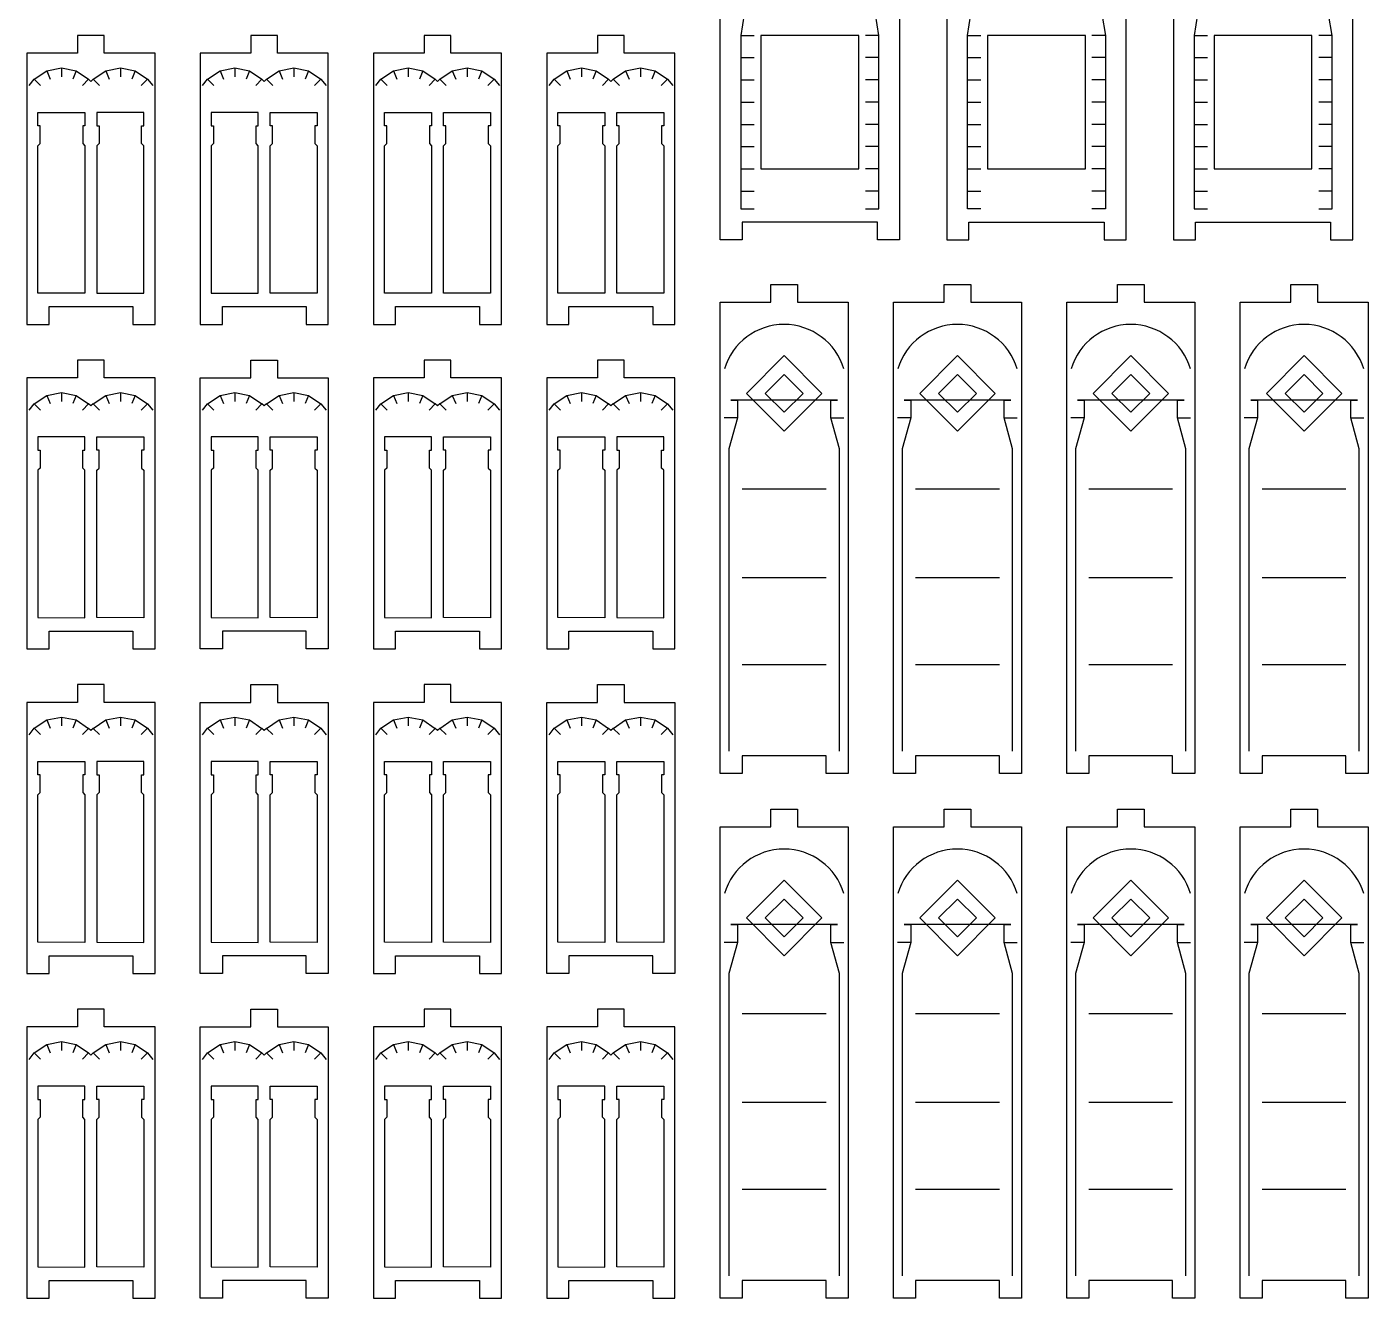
# Model space of a CAD drawing. Header units: millimetres. Extents: x 0 to 786, y -59 to 1053.
# Drawn here: x 402.9 to 642.5, y 0 to 227 of the extents above; entities that cross this region are included whole.
import ezdxf

# ---------------------------------------------------------------- set-up
doc = ezdxf.new("R2010")
doc.units = ezdxf.units.MM
for name, color, linetype in [('Part1 engrave', 173, 'Continuous'), ('Part1 Inside Cut', 92, 'Continuous'), ('Part1 Outside cut', 1, 'Continuous')]:
    doc.layers.add(name, color=color, linetype=linetype)

msp = doc.modelspace()

# ---------------------------------------------------------------- linework, layer by layer
at = {"layer": 'Part1 engrave'}
for p, q in [((530.46, 225.42), (532.84, 225.42)), ((555.06, 225.42), (552.68, 225.42)), ((570.94, 225.42), (573.32, 225.42)), ((595.55, 225.42), (593.16, 225.42)), ((611.42, 225.42), (613.8, 225.42)), ((636.03, 225.42), (633.65, 225.42)), ((530.46, 221.46), (532.84, 221.46)), ((555.06, 221.46), (552.68, 221.46)), ((570.94, 221.46), (573.32, 221.46)), ((595.55, 221.46), (593.16, 221.46)), ((611.42, 221.46), (613.8, 221.46)), ((636.03, 221.46), (633.65, 221.46)), ((409.1, 219.63), (409.1, 218.04)), ((411.73, 219.11), (411.12, 217.64)), ((419.62, 219.63), (419.62, 218.04)), ((422.25, 219.11), (421.64, 217.64)), ((440.05, 219.63), (440.05, 218.04)), ((442.68, 219.11), (442.07, 217.64)), ((450.57, 219.63), (450.57, 218.04)), ((453.2, 219.11), (452.59, 217.64)), ((471.01, 219.63), (471.01, 218.04)), ((473.64, 219.11), (473.03, 217.64)), ((481.53, 219.63), (481.53, 218.04)), ((484.16, 219.11), (483.55, 217.64)), ((501.97, 219.63), (501.97, 218.04)), ((504.59, 219.11), (503.99, 217.64)), ((512.49, 219.63), (512.49, 218.04)), ((515.11, 219.11), (514.51, 217.64)), ((404.24, 217.62), (405.36, 216.5)), ((424.47, 217.62), (423.35, 216.5)), ((435.2, 217.62), (436.32, 216.5)), ((455.43, 217.62), (454.31, 216.5)), ((466.15, 217.62), (467.28, 216.5)), ((486.39, 217.62), (485.26, 216.5)), ((497.11, 217.62), (498.23, 216.5)), ((517.34, 217.62), (516.22, 216.5)), ((530.46, 217.49), (532.84, 217.49)), ((555.06, 217.49), (552.68, 217.49)), ((570.94, 217.49), (573.32, 217.49)), ((595.55, 217.49), (593.16, 217.49)), ((611.42, 217.49), (613.8, 217.49)), ((636.03, 217.49), (633.65, 217.49)), ((530.46, 213.52), (532.84, 213.52)), ((555.06, 213.52), (552.68, 213.52)), ((570.94, 213.52), (573.32, 213.52)), ((595.55, 213.52), (593.16, 213.52)), ((611.42, 213.52), (613.8, 213.52)), ((636.03, 213.52), (633.65, 213.52)), ((530.46, 209.55), (532.84, 209.55)), ((555.06, 209.55), (552.68, 209.55)), ((570.94, 209.55), (573.32, 209.55)), ((595.55, 209.55), (593.16, 209.55)), ((611.42, 209.55), (613.8, 209.55)), ((636.03, 209.55), (633.65, 209.55)), ((530.46, 205.58), (532.84, 205.58)), ((555.06, 205.58), (552.68, 205.58)), ((570.94, 205.58), (573.32, 205.58)), ((595.55, 205.58), (593.16, 205.58)), ((611.42, 205.58), (613.8, 205.58)), ((636.03, 205.58), (633.65, 205.58)), ((530.46, 201.61), (532.84, 201.61)), ((555.06, 201.61), (552.68, 201.61)), ((570.94, 201.61), (573.32, 201.61)), ((595.55, 201.61), (593.16, 201.61)), ((611.42, 201.61), (613.8, 201.61)), ((636.03, 201.61), (633.65, 201.61)), ((530.46, 197.64), (532.84, 197.64)), ((555.06, 197.64), (552.68, 197.64)), ((570.94, 197.64), (573.32, 197.64)), ((595.55, 197.64), (593.16, 197.64)), ((611.42, 197.64), (613.8, 197.64)), ((636.03, 197.64), (633.65, 197.64)), ((409.1, 161.69), (409.1, 160.1)), ((411.73, 161.16), (411.12, 159.7)), ((419.62, 161.69), (419.62, 160.1)), ((422.25, 161.16), (421.64, 159.7)), ((440.05, 161.69), (440.05, 160.1)), ((442.68, 161.16), (442.07, 159.7)), ((450.57, 161.69), (450.57, 160.1)), ((453.2, 161.16), (452.59, 159.7)), ((471.01, 161.69), (471.01, 160.1)), ((473.64, 161.16), (473.03, 159.7)), ((481.53, 161.69), (481.53, 160.1)), ((484.16, 161.16), (483.55, 159.7)), ((501.97, 161.69), (501.97, 160.1)), ((504.59, 161.16), (503.99, 159.7)), ((512.49, 161.69), (512.49, 160.1)), ((515.11, 161.16), (514.51, 159.7)), ((404.24, 159.68), (405.36, 158.55)), ((424.47, 159.68), (423.35, 158.55)), ((435.2, 159.68), (436.32, 158.55)), ((455.43, 159.68), (454.31, 158.55)), ((466.15, 159.68), (467.28, 158.55)), ((486.39, 159.68), (485.26, 158.55)), ((497.11, 159.68), (498.23, 158.55)), ((517.34, 159.68), (516.22, 158.55)), ((529.84, 157.16), (527.46, 157.16)), ((560.8, 157.16), (558.41, 157.16)), ((591.75, 157.16), (589.37, 157.16)), ((622.71, 157.16), (620.33, 157.16)), ((530.7, 144.46), (545.65, 144.46)), ((561.65, 144.46), (576.61, 144.46)), ((592.61, 144.46), (607.56, 144.46)), ((623.56, 144.46), (638.52, 144.46)), ((545.65, 128.59), (530.7, 128.59)), ((576.61, 128.59), (561.65, 128.59)), ((607.56, 128.59), (592.61, 128.59)), ((638.52, 128.59), (623.56, 128.59)), ((530.7, 113.1), (545.65, 113.1)), ((561.65, 113.1), (576.61, 113.1)), ((592.61, 113.1), (607.56, 113.1)), ((623.56, 113.1), (638.52, 113.1)), ((409.1, 103.74), (409.1, 102.16)), ((411.73, 103.22), (411.12, 101.75)), ((419.62, 103.74), (419.62, 102.16)), ((422.25, 103.22), (421.64, 101.75)), ((440.05, 103.74), (440.05, 102.16)), ((442.68, 103.22), (442.07, 101.75)), ((450.57, 103.74), (450.57, 102.16)), ((453.2, 103.22), (452.59, 101.75)), ((471.01, 103.74), (471.01, 102.16)), ((473.64, 103.22), (473.03, 101.75)), ((481.53, 103.74), (481.53, 102.16)), ((484.16, 103.22), (483.55, 101.75)), ((501.97, 103.74), (501.97, 102.16)), ((504.59, 103.22), (503.99, 101.75)), ((512.49, 103.74), (512.49, 102.16)), ((515.11, 103.22), (514.51, 101.75)), ((404.24, 101.73), (405.36, 100.61)), ((424.47, 101.73), (423.35, 100.61)), ((435.2, 101.73), (436.32, 100.61)), ((455.43, 101.73), (454.31, 100.61)), ((466.15, 101.73), (467.28, 100.61)), ((486.39, 101.73), (485.26, 100.61)), ((497.11, 101.73), (498.23, 100.61)), ((517.34, 101.73), (516.22, 100.61)), ((529.84, 63.5), (527.46, 63.5)), ((560.8, 63.5), (558.41, 63.5)), ((591.75, 63.5), (589.37, 63.5)), ((622.71, 63.5), (620.33, 63.5)), ((530.7, 50.8), (545.65, 50.8)), ((561.65, 50.8), (576.61, 50.8)), ((592.61, 50.8), (607.56, 50.8)), ((623.56, 50.8), (638.52, 50.8)), ((409.1, 45.8), (409.1, 44.21)), ((419.62, 45.8), (419.62, 44.21)), ((440.05, 45.8), (440.05, 44.21)), ((450.57, 45.8), (450.57, 44.21)), ((471.01, 45.8), (471.01, 44.21)), ((481.53, 45.8), (481.53, 44.21)), ((501.97, 45.8), (501.97, 44.21)), ((512.49, 45.8), (512.49, 44.21)), ((404.24, 43.79), (405.36, 42.67)), ((411.73, 45.28), (411.12, 43.81)), ((422.25, 45.28), (421.64, 43.81)), ((424.47, 43.79), (423.35, 42.67)), ((435.2, 43.79), (436.32, 42.67)), ((442.68, 45.28), (442.07, 43.81)), ((453.2, 45.28), (452.59, 43.81)), ((455.43, 43.79), (454.31, 42.67)), ((466.15, 43.79), (467.28, 42.67)), ((473.64, 45.28), (473.03, 43.81)), ((484.16, 45.28), (483.55, 43.81)), ((486.39, 43.79), (485.26, 42.67)), ((497.11, 43.79), (498.23, 42.67)), ((504.59, 45.28), (503.99, 43.81)), ((515.11, 45.28), (514.51, 43.81)), ((517.34, 43.79), (516.22, 42.67)), ((545.65, 34.93), (530.7, 34.93)), ((576.61, 34.93), (561.65, 34.93)), ((607.56, 34.93), (592.61, 34.93)), ((638.52, 34.93), (623.56, 34.93)), ((530.7, 19.44), (545.65, 19.44)), ((561.65, 19.44), (576.61, 19.44)), ((592.61, 19.44), (607.56, 19.44)), ((623.56, 19.44), (638.52, 19.44))]:
    msp.add_line(p, q, dxfattribs=at)
for points in [[(531.06, 229.23, 0), (530.46, 225.42, 0), (530.46, 221.46, 0), (530.46, 217.49, 0), (530.46, 213.52, 0), (530.46, 209.55, 0), (530.46, 205.58, 0), (530.46, 201.61, 0), (530.46, 197.64, 0), (530.46, 194.47, 0), (532.84, 194.47, 0)], [(552.68, 194.47, 0), (555.06, 194.47, 0), (555.06, 197.64, 0), (555.06, 201.61, 0), (555.06, 205.58, 0), (555.06, 209.55, 0), (555.06, 213.52, 0), (555.06, 217.49, 0), (555.06, 221.46, 0), (555.06, 225.42, 0), (554.46, 229.23, 0)], [(573.32, 194.47, 0), (570.94, 194.47, 0), (570.94, 197.64, 0), (570.94, 201.61, 0), (570.94, 205.58, 0), (570.94, 209.55, 0), (570.94, 213.52, 0), (570.94, 217.49, 0), (570.94, 221.46, 0), (570.94, 225.42, 0), (571.54, 229.23, 0)], [(594.94, 229.23, 0), (595.55, 225.42, 0), (595.55, 221.46, 0), (595.55, 217.49, 0), (595.55, 213.52, 0), (595.55, 209.55, 0), (595.55, 205.58, 0), (595.55, 201.61, 0), (595.55, 197.64, 0), (595.55, 194.47, 0), (593.16, 194.47, 0)], [(612.02, 229.23, 0), (611.42, 225.42, 0), (611.42, 221.46, 0), (611.42, 217.49, 0), (611.42, 213.52, 0), (611.42, 209.55, 0), (611.42, 205.58, 0), (611.42, 201.61, 0), (611.42, 197.64, 0), (611.42, 194.47, 0), (613.8, 194.47, 0)], [(633.65, 194.47, 0), (636.03, 194.47, 0), (636.03, 197.64, 0), (636.03, 201.61, 0), (636.03, 205.58, 0), (636.03, 209.55, 0), (636.03, 213.52, 0), (636.03, 217.49, 0), (636.03, 221.46, 0), (636.03, 225.42, 0), (635.42, 229.23, 0)], [(403.31, 216.46, 0), (404.24, 217.62, 0), (406.47, 219.11, 0), (409.1, 219.63, 0), (411.73, 219.11, 0), (413.94, 217.61, 0)], [(406.47, 219.11, 0), (407.08, 217.64, 0)], [(414.78, 217.61, 0), (416.99, 219.11, 0), (419.62, 219.63, 0), (422.25, 219.11, 0), (424.47, 217.62, 0), (425.41, 216.46, 0)], [(416.99, 219.11, 0), (417.6, 217.64, 0)], [(434.26, 216.46, 0), (435.2, 217.62, 0), (437.43, 219.11, 0), (440.05, 219.63, 0), (442.68, 219.11, 0), (444.89, 217.61, 0)], [(437.43, 219.11, 0), (438.03, 217.64, 0)], [(445.73, 217.61, 0), (447.95, 219.11, 0), (450.57, 219.63, 0), (453.2, 219.11, 0), (455.43, 217.62, 0), (456.36, 216.46, 0)], [(447.95, 219.11, 0), (448.55, 217.64, 0)], [(465.22, 216.46, 0), (466.15, 217.62, 0), (468.38, 219.11, 0), (471.01, 219.63, 0), (473.64, 219.11, 0), (475.85, 217.61, 0)], [(468.38, 219.11, 0), (468.99, 217.64, 0)], [(476.69, 217.61, 0), (478.9, 219.11, 0), (481.53, 219.63, 0), (484.16, 219.11, 0), (486.39, 217.62, 0), (487.32, 216.46, 0)], [(478.9, 219.11, 0), (479.51, 217.64, 0)], [(496.18, 216.46, 0), (497.11, 217.62, 0), (499.34, 219.11, 0), (501.97, 219.63, 0), (504.59, 219.11, 0), (506.81, 217.61, 0)], [(499.34, 219.11, 0), (499.95, 217.64, 0)], [(507.64, 217.61, 0), (509.86, 219.11, 0), (512.49, 219.63, 0), (515.11, 219.11, 0), (517.34, 217.62, 0), (518.28, 216.46, 0)], [(509.86, 219.11, 0), (510.47, 217.64, 0)], [(415.88, 216.5, 0), (414.78, 217.61, 0), (414.36, 217.21, 0), (413.94, 217.61, 0), (412.83, 216.5, 0)], [(446.84, 216.5, 0), (445.73, 217.61, 0), (445.31, 217.21, 0), (444.89, 217.61, 0), (443.79, 216.5, 0)], [(477.8, 216.5, 0), (476.69, 217.61, 0), (476.27, 217.21, 0), (475.85, 217.61, 0), (474.74, 216.5, 0)], [(508.75, 216.5, 0), (507.64, 217.61, 0), (507.23, 217.21, 0), (506.81, 217.61, 0), (505.7, 216.5, 0)], [(403.31, 158.51, 0), (404.24, 159.68, 0), (406.47, 161.16, 0), (409.1, 161.69, 0), (411.73, 161.16, 0), (413.94, 159.66, 0)], [(406.47, 161.16, 0), (407.08, 159.7, 0)], [(414.78, 159.66, 0), (416.99, 161.16, 0), (419.62, 161.69, 0), (422.25, 161.16, 0), (424.47, 159.68, 0), (425.41, 158.51, 0)], [(416.99, 161.16, 0), (417.6, 159.7, 0)], [(434.26, 158.51, 0), (435.2, 159.68, 0), (437.43, 161.16, 0), (440.05, 161.69, 0), (442.68, 161.16, 0), (444.89, 159.66, 0)], [(437.43, 161.16, 0), (438.03, 159.7, 0)], [(445.73, 159.66, 0), (447.95, 161.16, 0), (450.57, 161.69, 0), (453.2, 161.16, 0), (455.43, 159.68, 0), (456.36, 158.51, 0)], [(447.95, 161.16, 0), (448.55, 159.7, 0)], [(465.22, 158.51, 0), (466.15, 159.68, 0), (468.38, 161.16, 0), (471.01, 161.69, 0), (473.64, 161.16, 0), (475.85, 159.66, 0)], [(468.38, 161.16, 0), (468.99, 159.7, 0)], [(476.69, 159.66, 0), (478.9, 161.16, 0), (481.53, 161.69, 0), (484.16, 161.16, 0), (486.39, 159.68, 0), (487.32, 158.51, 0)], [(478.9, 161.16, 0), (479.51, 159.7, 0)], [(496.18, 158.51, 0), (497.11, 159.68, 0), (499.34, 161.16, 0), (501.97, 161.69, 0), (504.59, 161.16, 0), (506.81, 159.66, 0)], [(499.34, 161.16, 0), (499.95, 159.7, 0)], [(507.64, 159.66, 0), (509.86, 161.16, 0), (512.49, 161.69, 0), (515.11, 161.16, 0), (517.34, 159.68, 0), (518.28, 158.51, 0)], [(509.86, 161.16, 0), (510.47, 159.7, 0)], [(415.88, 158.55, 0), (414.78, 159.66, 0), (414.36, 159.27, 0), (413.94, 159.66, 0), (412.83, 158.55, 0)], [(446.84, 158.55, 0), (445.73, 159.66, 0), (445.31, 159.27, 0), (444.89, 159.66, 0), (443.79, 158.55, 0)], [(477.8, 158.55, 0), (476.69, 159.66, 0), (476.27, 159.27, 0), (475.85, 159.66, 0), (474.74, 158.55, 0)], [(508.75, 158.55, 0), (507.64, 159.66, 0), (507.23, 159.27, 0), (506.81, 159.66, 0), (505.7, 158.55, 0)], [(548.03, 97.63, 0), (548.03, 151.61, 0), (546.51, 157.16, 0), (546.51, 160.34, 0), (547.7, 160.34, 0), (528.65, 160.34, 0), (529.84, 160.34, 0), (529.84, 157.16, 0), (528.31, 151.61, 0), (528.31, 97.63, 0)], [(578.99, 97.63, 0), (578.99, 151.61, 0), (577.46, 157.16, 0), (577.46, 160.34, 0), (578.66, 160.34, 0), (559.61, 160.34, 0), (560.8, 160.34, 0), (560.8, 157.16, 0), (559.27, 151.61, 0), (559.27, 97.63, 0)], [(609.95, 97.63, 0), (609.95, 151.61, 0), (608.42, 157.16, 0), (608.42, 160.34, 0), (609.61, 160.34, 0), (590.56, 160.34, 0), (591.75, 160.34, 0), (591.75, 157.16, 0), (590.23, 151.61, 0), (590.23, 97.63, 0)], [(640.9, 97.63, 0), (640.9, 151.61, 0), (639.38, 157.16, 0), (639.38, 160.34, 0), (640.57, 160.34, 0), (621.52, 160.34, 0), (622.71, 160.34, 0), (622.71, 157.16, 0), (621.18, 151.61, 0), (621.18, 97.63, 0)], [(546.51, 157.16, 0), (547.7, 157.16, 0), (548.83, 157.16, 0)], [(577.46, 157.16, 0), (578.66, 157.16, 0), (579.78, 157.16, 0)], [(608.42, 157.16, 0), (609.61, 157.16, 0), (610.74, 157.16, 0)], [(639.38, 157.16, 0), (640.57, 157.16, 0), (641.7, 157.16, 0)], [(403.31, 100.57, 0), (404.24, 101.73, 0), (406.47, 103.22, 0), (409.1, 103.74, 0), (411.73, 103.22, 0), (413.94, 101.72, 0)], [(406.47, 103.22, 0), (407.08, 101.75, 0)], [(414.78, 101.72, 0), (416.99, 103.22, 0), (419.62, 103.74, 0), (422.25, 103.22, 0), (424.47, 101.73, 0), (425.41, 100.57, 0)], [(416.99, 103.22, 0), (417.6, 101.75, 0)], [(434.26, 100.57, 0), (435.2, 101.73, 0), (437.43, 103.22, 0), (440.05, 103.74, 0), (442.68, 103.22, 0), (444.89, 101.72, 0)], [(437.43, 103.22, 0), (438.03, 101.75, 0)], [(445.73, 101.72, 0), (447.95, 103.22, 0), (450.57, 103.74, 0), (453.2, 103.22, 0), (455.43, 101.73, 0), (456.36, 100.57, 0)], [(447.95, 103.22, 0), (448.55, 101.75, 0)], [(465.22, 100.57, 0), (466.15, 101.73, 0), (468.38, 103.22, 0), (471.01, 103.74, 0), (473.64, 103.22, 0), (475.85, 101.72, 0)], [(468.38, 103.22, 0), (468.99, 101.75, 0)], [(476.69, 101.72, 0), (478.9, 103.22, 0), (481.53, 103.74, 0), (484.16, 103.22, 0), (486.39, 101.73, 0), (487.32, 100.57, 0)], [(478.9, 103.22, 0), (479.51, 101.75, 0)], [(496.18, 100.57, 0), (497.11, 101.73, 0), (499.34, 103.22, 0), (501.97, 103.74, 0), (504.59, 103.22, 0), (506.81, 101.72, 0)], [(499.34, 103.22, 0), (499.95, 101.75, 0)], [(507.64, 101.72, 0), (509.86, 103.22, 0), (512.49, 103.74, 0), (515.11, 103.22, 0), (517.34, 101.73, 0), (518.28, 100.57, 0)], [(509.86, 103.22, 0), (510.47, 101.75, 0)], [(415.88, 100.61, 0), (414.78, 101.72, 0), (414.36, 101.33, 0), (413.94, 101.72, 0), (412.83, 100.61, 0)], [(446.84, 100.61, 0), (445.73, 101.72, 0), (445.31, 101.33, 0), (444.89, 101.72, 0), (443.79, 100.61, 0)], [(477.8, 100.61, 0), (476.69, 101.72, 0), (476.27, 101.33, 0), (475.85, 101.72, 0), (474.74, 100.61, 0)], [(508.75, 100.61, 0), (507.64, 101.72, 0), (507.23, 101.33, 0), (506.81, 101.72, 0), (505.7, 100.61, 0)], [(548.03, 3.97, 0), (548.03, 57.94, 0), (546.51, 63.5, 0), (546.51, 66.68, 0), (547.7, 66.68, 0), (528.65, 66.68, 0), (529.84, 66.68, 0), (529.84, 63.5, 0), (528.31, 57.94, 0), (528.31, 3.97, 0)], [(578.99, 3.97, 0), (578.99, 57.94, 0), (577.46, 63.5, 0), (577.46, 66.68, 0), (578.66, 66.68, 0), (559.61, 66.68, 0), (560.8, 66.68, 0), (560.8, 63.5, 0), (559.27, 57.94, 0), (559.27, 3.97, 0)], [(609.95, 3.97, 0), (609.95, 57.94, 0), (608.42, 63.5, 0), (608.42, 66.68, 0), (609.61, 66.68, 0), (590.56, 66.68, 0), (591.75, 66.68, 0), (591.75, 63.5, 0), (590.23, 57.94, 0), (590.23, 3.97, 0)], [(640.9, 3.97, 0), (640.9, 57.94, 0), (639.38, 63.5, 0), (639.38, 66.68, 0), (640.57, 66.68, 0), (621.52, 66.68, 0), (622.71, 66.68, 0), (622.71, 63.5, 0), (621.18, 57.94, 0), (621.18, 3.97, 0)], [(546.51, 63.5, 0), (547.7, 63.5, 0), (548.83, 63.5, 0)], [(577.46, 63.5, 0), (578.66, 63.5, 0), (579.78, 63.5, 0)], [(608.42, 63.5, 0), (609.61, 63.5, 0), (610.74, 63.5, 0)], [(639.38, 63.5, 0), (640.57, 63.5, 0), (641.7, 63.5, 0)], [(403.31, 42.62, 0), (404.24, 43.79, 0), (406.47, 45.28, 0), (409.1, 45.8, 0), (411.73, 45.28, 0), (413.94, 43.77, 0)], [(414.78, 43.77, 0), (416.99, 45.28, 0), (419.62, 45.8, 0), (422.25, 45.28, 0), (424.47, 43.79, 0), (425.41, 42.62, 0)], [(434.26, 42.62, 0), (435.2, 43.79, 0), (437.43, 45.28, 0), (440.05, 45.8, 0), (442.68, 45.28, 0), (444.89, 43.77, 0)], [(445.73, 43.77, 0), (447.95, 45.28, 0), (450.57, 45.8, 0), (453.2, 45.28, 0), (455.43, 43.79, 0), (456.36, 42.62, 0)], [(465.22, 42.62, 0), (466.15, 43.79, 0), (468.38, 45.28, 0), (471.01, 45.8, 0), (473.64, 45.28, 0), (475.85, 43.77, 0)], [(476.69, 43.77, 0), (478.9, 45.28, 0), (481.53, 45.8, 0), (484.16, 45.28, 0), (486.39, 43.79, 0), (487.32, 42.62, 0)], [(496.18, 42.62, 0), (497.11, 43.79, 0), (499.34, 45.28, 0), (501.97, 45.8, 0), (504.59, 45.28, 0), (506.81, 43.77, 0)], [(507.64, 43.77, 0), (509.86, 45.28, 0), (512.49, 45.8, 0), (515.11, 45.28, 0), (517.34, 43.79, 0), (518.28, 42.62, 0)], [(406.47, 45.28, 0), (407.08, 43.81, 0)], [(415.88, 42.67, 0), (414.78, 43.77, 0), (414.36, 43.38, 0), (413.94, 43.77, 0), (412.83, 42.67, 0)], [(416.99, 45.28, 0), (417.6, 43.81, 0)], [(437.43, 45.28, 0), (438.03, 43.81, 0)], [(446.84, 42.67, 0), (445.73, 43.77, 0), (445.31, 43.38, 0), (444.89, 43.77, 0), (443.79, 42.67, 0)], [(447.95, 45.28, 0), (448.55, 43.81, 0)], [(468.38, 45.28, 0), (468.99, 43.81, 0)], [(477.8, 42.67, 0), (476.69, 43.77, 0), (476.27, 43.38, 0), (475.85, 43.77, 0), (474.74, 42.67, 0)], [(478.9, 45.28, 0), (479.51, 43.81, 0)], [(499.34, 45.28, 0), (499.95, 43.81, 0)], [(508.75, 42.67, 0), (507.64, 43.77, 0), (507.23, 43.38, 0), (506.81, 43.77, 0), (505.7, 42.67, 0)], [(509.86, 45.28, 0), (510.47, 43.81, 0)]]:
    msp.add_polyline3d(points, dxfattribs=at)
for points in [[(538.17, 168.28, 0), (544.92, 161.53, 0), (538.17, 154.78, 0), (531.43, 161.53, 0)], [(569.13, 168.28, 0), (575.88, 161.53, 0), (569.13, 154.78, 0), (562.38, 161.53, 0)], [(600.09, 168.28, 0), (606.83, 161.53, 0), (600.09, 154.78, 0), (593.34, 161.53, 0)], [(631.04, 168.28, 0), (637.79, 161.53, 0), (631.04, 154.78, 0), (624.3, 161.53, 0)], [(538.17, 164.91, 0), (541.55, 161.53, 0), (538.17, 158.15, 0), (534.79, 161.53, 0)], [(569.13, 164.91, 0), (572.51, 161.53, 0), (569.13, 158.15, 0), (565.75, 161.53, 0)], [(600.09, 164.91, 0), (603.47, 161.53, 0), (600.09, 158.15, 0), (596.71, 161.53, 0)], [(631.04, 164.91, 0), (634.42, 161.53, 0), (631.04, 158.15, 0), (627.66, 161.53, 0)], [(538.17, 74.61, 0), (544.92, 67.87, 0), (538.17, 61.12, 0), (531.43, 67.87, 0)], [(569.13, 74.61, 0), (575.88, 67.87, 0), (569.13, 61.12, 0), (562.38, 67.87, 0)], [(600.09, 74.61, 0), (606.83, 67.87, 0), (600.09, 61.12, 0), (593.34, 67.87, 0)], [(631.04, 74.61, 0), (637.79, 67.87, 0), (631.04, 61.12, 0), (624.3, 67.87, 0)], [(538.17, 71.24, 0), (541.55, 67.87, 0), (538.17, 64.49, 0), (534.79, 67.87, 0)], [(569.13, 71.24, 0), (572.51, 67.87, 0), (569.13, 64.49, 0), (565.75, 67.87, 0)], [(600.09, 71.24, 0), (603.47, 67.87, 0), (600.09, 64.49, 0), (596.71, 67.87, 0)], [(631.04, 71.24, 0), (634.42, 67.87, 0), (631.04, 64.49, 0), (627.66, 67.87, 0)]]:
    msp.add_polyline3d(points, close=True, dxfattribs=at)
for centre in [(538.17, 162.71), (569.13, 162.71), (600.09, 162.71), (631.04, 162.71), (538.17, 69.05), (569.13, 69.05), (600.09, 69.05), (631.04, 69.05)]:
    msp.add_arc(centre, 11.12, 16.622, 163.378, dxfattribs=at)
at = {"layer": 'Part1 Inside Cut'}
for points in [[(551.49, 201.61, 0), (551.49, 225.42, 0), (534.03, 225.42, 0), (534.03, 201.61, 0)], [(591.97, 201.61, 0), (591.97, 225.42, 0), (574.51, 225.42, 0), (574.51, 201.61, 0)], [(614.99, 201.61, 0), (632.45, 201.61, 0), (632.45, 225.42, 0), (614.99, 225.42, 0)], [(404.89, 209.31, 0), (404.89, 211.69, 0), (413.28, 211.69, 0), (413.28, 209.31, 0), (412.89, 209.31, 0), (412.89, 206.14, 0), (413.28, 205.74, 0), (413.28, 179.39, 0), (404.89, 179.43, 0), (404.89, 205.74, 0), (405.28, 206.14, 0), (405.28, 209.31, 0)], [(423.81, 209.31, 0), (423.81, 211.69, 0), (415.42, 211.69, 0), (415.42, 209.31, 0), (415.81, 209.31, 0), (415.81, 206.14, 0), (415.42, 205.74, 0), (415.42, 179.43, 0), (423.81, 179.39, 0), (423.81, 205.74, 0), (423.41, 206.14, 0), (423.41, 209.31, 0)], [(435.84, 209.31, 0), (436.24, 209.31, 0), (436.24, 206.14, 0), (435.84, 205.74, 0), (435.84, 179.43, 0), (444.24, 179.39, 0), (444.24, 205.74, 0), (443.84, 206.14, 0), (443.84, 209.31, 0), (444.24, 209.31, 0), (444.24, 211.69, 0), (435.84, 211.69, 0)], [(454.77, 209.31, 0), (454.37, 209.31, 0), (454.37, 206.14, 0), (454.77, 205.74, 0), (454.77, 179.39, 0), (446.37, 179.43, 0), (446.37, 205.74, 0), (446.77, 206.14, 0), (446.77, 209.31, 0), (446.37, 209.31, 0), (446.37, 211.69, 0), (454.77, 211.69, 0)], [(466.8, 209.31, 0), (466.8, 211.69, 0), (475.2, 211.69, 0), (475.2, 209.31, 0), (474.8, 209.31, 0), (474.8, 206.14, 0), (475.2, 205.74, 0), (475.2, 179.39, 0), (466.8, 179.43, 0), (466.8, 205.74, 0), (467.2, 206.14, 0), (467.2, 209.31, 0)], [(485.72, 209.31, 0), (485.33, 209.31, 0), (485.33, 206.14, 0), (485.72, 205.74, 0), (485.72, 179.39, 0), (477.33, 179.43, 0), (477.33, 205.74, 0), (477.72, 206.14, 0), (477.72, 209.31, 0), (477.33, 209.31, 0), (477.33, 211.69, 0), (485.72, 211.69, 0)], [(497.76, 209.31, 0), (497.76, 211.69, 0), (506.15, 211.69, 0), (506.15, 209.31, 0), (505.75, 209.31, 0), (505.75, 206.14, 0), (506.15, 205.74, 0), (506.15, 179.39, 0), (497.76, 179.43, 0), (497.76, 205.74, 0), (498.15, 206.14, 0), (498.15, 209.31, 0)], [(516.68, 209.31, 0), (516.28, 209.31, 0), (516.28, 206.14, 0), (516.68, 205.74, 0), (516.68, 179.39, 0), (508.28, 179.43, 0), (508.28, 205.74, 0), (508.68, 206.14, 0), (508.68, 209.31, 0), (508.28, 209.31, 0), (508.28, 211.69, 0), (516.68, 211.69, 0)], [(404.89, 151.37, 0), (405.28, 151.37, 0), (405.28, 148.19, 0), (404.89, 147.8, 0), (404.89, 121.49, 0), (413.28, 121.44, 0), (413.28, 147.8, 0), (412.89, 148.19, 0), (412.89, 151.37, 0), (413.28, 151.37, 0), (413.28, 153.75, 0), (404.89, 153.75, 0)], [(423.81, 151.37, 0), (423.41, 151.37, 0), (423.41, 148.19, 0), (423.81, 147.8, 0), (423.81, 121.44, 0), (415.42, 121.49, 0), (415.42, 147.8, 0), (415.81, 148.19, 0), (415.81, 151.37, 0), (415.42, 151.37, 0), (415.42, 153.75, 0), (423.81, 153.75, 0)], [(435.84, 151.37, 0), (436.24, 151.37, 0), (436.24, 148.19, 0), (435.84, 147.8, 0), (435.84, 121.49, 0), (444.24, 121.44, 0), (444.24, 147.8, 0), (443.84, 148.19, 0), (443.84, 151.37, 0), (444.24, 151.37, 0), (444.24, 153.75, 0), (435.84, 153.75, 0)], [(454.77, 151.37, 0), (454.37, 151.37, 0), (454.37, 148.19, 0), (454.77, 147.8, 0), (454.77, 121.44, 0), (446.37, 121.49, 0), (446.37, 147.8, 0), (446.77, 148.19, 0), (446.77, 151.37, 0), (446.37, 151.37, 0), (446.37, 153.75, 0), (454.77, 153.75, 0)], [(466.8, 151.37, 0), (467.2, 151.37, 0), (467.2, 148.19, 0), (466.8, 147.8, 0), (466.8, 121.49, 0), (475.2, 121.44, 0), (475.2, 147.8, 0), (474.8, 148.19, 0), (474.8, 151.37, 0), (475.2, 151.37, 0), (475.2, 153.75, 0), (466.8, 153.75, 0)], [(485.72, 151.37, 0), (485.33, 151.37, 0), (485.33, 148.19, 0), (485.72, 147.8, 0), (485.72, 121.44, 0), (477.33, 121.49, 0), (477.33, 147.8, 0), (477.72, 148.19, 0), (477.72, 151.37, 0), (477.33, 151.37, 0), (477.33, 153.75, 0), (485.72, 153.75, 0)], [(497.76, 151.37, 0), (497.76, 153.75, 0), (506.15, 153.75, 0), (506.15, 151.37, 0), (505.75, 151.37, 0), (505.75, 148.19, 0), (506.15, 147.8, 0), (506.15, 121.44, 0), (497.76, 121.49, 0), (497.76, 147.8, 0), (498.15, 148.19, 0), (498.15, 151.37, 0)], [(516.68, 151.37, 0), (516.68, 153.75, 0), (508.28, 153.75, 0), (508.28, 151.37, 0), (508.68, 151.37, 0), (508.68, 148.19, 0), (508.28, 147.8, 0), (508.28, 121.49, 0), (516.68, 121.44, 0), (516.68, 147.8, 0), (516.28, 148.19, 0), (516.28, 151.37, 0)], [(404.89, 93.42, 0), (404.89, 95.81, 0), (413.28, 95.81, 0), (413.28, 93.42, 0), (412.89, 93.42, 0), (412.89, 90.25, 0), (413.28, 89.85, 0), (413.28, 63.5, 0), (404.89, 63.54, 0), (404.89, 89.85, 0), (405.28, 90.25, 0), (405.28, 93.42, 0)], [(423.81, 93.42, 0), (423.81, 95.81, 0), (415.42, 95.81, 0), (415.42, 93.42, 0), (415.81, 93.42, 0), (415.81, 90.25, 0), (415.42, 89.85, 0), (415.42, 63.54, 0), (423.81, 63.5, 0), (423.81, 89.85, 0), (423.41, 90.25, 0), (423.41, 93.42, 0)], [(435.84, 93.42, 0), (436.24, 93.42, 0), (436.24, 90.25, 0), (435.84, 89.85, 0), (435.84, 63.54, 0), (444.24, 63.5, 0), (444.24, 89.85, 0), (443.84, 90.25, 0), (443.84, 93.42, 0), (444.24, 93.42, 0), (444.24, 95.81, 0), (435.84, 95.81, 0)], [(454.77, 93.42, 0), (454.37, 93.42, 0), (454.37, 90.25, 0), (454.77, 89.85, 0), (454.77, 63.5, 0), (446.37, 63.54, 0), (446.37, 89.85, 0), (446.77, 90.25, 0), (446.77, 93.42, 0), (446.37, 93.42, 0), (446.37, 95.81, 0), (454.77, 95.81, 0)], [(466.8, 93.42, 0), (466.8, 95.81, 0), (475.2, 95.81, 0), (475.2, 93.42, 0), (474.8, 93.42, 0), (474.8, 90.25, 0), (475.2, 89.85, 0), (475.2, 63.5, 0), (466.8, 63.54, 0), (466.8, 89.85, 0), (467.2, 90.25, 0), (467.2, 93.42, 0)], [(485.72, 93.42, 0), (485.33, 93.42, 0), (485.33, 90.25, 0), (485.72, 89.85, 0), (485.72, 63.5, 0), (477.33, 63.54, 0), (477.33, 89.85, 0), (477.72, 90.25, 0), (477.72, 93.42, 0), (477.33, 93.42, 0), (477.33, 95.81, 0), (485.72, 95.81, 0)], [(497.76, 93.42, 0), (497.76, 95.81, 0), (506.15, 95.81, 0), (506.15, 93.42, 0), (505.75, 93.42, 0), (505.75, 90.25, 0), (506.15, 89.85, 0), (506.15, 63.5, 0), (497.76, 63.54, 0), (497.76, 89.85, 0), (498.15, 90.25, 0), (498.15, 93.42, 0)], [(516.68, 93.42, 0), (516.28, 93.42, 0), (516.28, 90.25, 0), (516.68, 89.85, 0), (516.68, 63.5, 0), (508.28, 63.54, 0), (508.28, 89.85, 0), (508.68, 90.25, 0), (508.68, 93.42, 0), (508.28, 93.42, 0), (508.28, 95.81, 0), (516.68, 95.81, 0)], [(404.89, 35.48, 0), (405.28, 35.48, 0), (405.28, 32.31, 0), (404.89, 31.91, 0), (404.89, 5.6, 0), (413.28, 5.56, 0), (413.28, 31.91, 0), (412.89, 32.31, 0), (412.89, 35.48, 0), (413.28, 35.48, 0), (413.28, 37.86, 0), (404.89, 37.86, 0)], [(423.81, 35.48, 0), (423.41, 35.48, 0), (423.41, 32.31, 0), (423.81, 31.91, 0), (423.81, 5.56, 0), (415.42, 5.6, 0), (415.42, 31.91, 0), (415.81, 32.31, 0), (415.81, 35.48, 0), (415.42, 35.48, 0), (415.42, 37.86, 0), (423.81, 37.86, 0)], [(435.84, 35.48, 0), (436.24, 35.48, 0), (436.24, 32.31, 0), (435.84, 31.91, 0), (435.84, 5.6, 0), (444.24, 5.56, 0), (444.24, 31.91, 0), (443.84, 32.31, 0), (443.84, 35.48, 0), (444.24, 35.48, 0), (444.24, 37.86, 0), (435.84, 37.86, 0)], [(454.77, 35.48, 0), (454.37, 35.48, 0), (454.37, 32.31, 0), (454.77, 31.91, 0), (454.77, 5.56, 0), (446.37, 5.6, 0), (446.37, 31.91, 0), (446.77, 32.31, 0), (446.77, 35.48, 0), (446.37, 35.48, 0), (446.37, 37.86, 0), (454.77, 37.86, 0)], [(466.8, 35.48, 0), (467.2, 35.48, 0), (467.2, 32.31, 0), (466.8, 31.91, 0), (466.8, 5.6, 0), (475.2, 5.56, 0), (475.2, 31.91, 0), (474.8, 32.31, 0), (474.8, 35.48, 0), (475.2, 35.48, 0), (475.2, 37.86, 0), (466.8, 37.86, 0)], [(485.72, 35.48, 0), (485.33, 35.48, 0), (485.33, 32.31, 0), (485.72, 31.91, 0), (485.72, 5.56, 0), (477.33, 5.6, 0), (477.33, 31.91, 0), (477.72, 32.31, 0), (477.72, 35.48, 0), (477.33, 35.48, 0), (477.33, 37.86, 0), (485.72, 37.86, 0)], [(497.76, 35.48, 0), (498.15, 35.48, 0), (498.15, 32.31, 0), (497.76, 31.91, 0), (497.76, 5.6, 0), (506.15, 5.56, 0), (506.15, 31.91, 0), (505.75, 32.31, 0), (505.75, 35.48, 0), (506.15, 35.48, 0), (506.15, 37.86, 0), (497.76, 37.86, 0)], [(516.68, 35.48, 0), (516.28, 35.48, 0), (516.28, 32.31, 0), (516.68, 31.91, 0), (516.68, 5.56, 0), (508.28, 5.6, 0), (508.28, 31.91, 0), (508.68, 32.31, 0), (508.68, 35.48, 0), (508.28, 35.48, 0), (508.28, 37.86, 0), (516.68, 37.86, 0)]]:
    msp.add_polyline3d(points, close=True, dxfattribs=at)
at = {"layer": 'Part1 Outside cut'}
for points in [[(544.75, 257.18, 0), (544.75, 254, 0), (558.79, 254, 0), (558.79, 188.91, 0), (554.83, 188.91, 0), (554.83, 192.09, 0), (530.7, 192.09, 0), (530.7, 188.91, 0), (526.73, 188.91, 0), (526.73, 254, 0), (540.78, 254, 0), (540.78, 257.18, 0)], [(571.18, 188.91, 0), (571.18, 192.09, 0), (595.31, 192.09, 0), (595.31, 188.91, 0), (599.28, 188.91, 0), (599.28, 254, 0), (585.23, 254, 0), (585.23, 257.18, 0), (581.26, 257.18, 0), (581.26, 254, 0), (567.21, 254, 0), (567.21, 188.91, 0)], [(621.74, 257.18, 0), (621.74, 254, 0), (607.69, 254, 0), (607.69, 188.91, 0), (611.66, 188.91, 0), (611.66, 192.09, 0), (635.79, 192.09, 0), (635.79, 188.91, 0), (639.76, 188.91, 0), (639.76, 254, 0), (625.71, 254, 0), (625.71, 257.18, 0)], [(406.87, 173.83, 0), (406.87, 177.01, 0), (421.83, 177.01, 0), (421.83, 173.83, 0), (425.8, 173.83, 0), (425.8, 222.25, 0), (416.73, 222.25, 0), (416.73, 225.42, 0), (411.97, 225.42, 0), (411.97, 222.25, 0), (402.9, 222.25, 0), (402.9, 173.83, 0)], [(452.78, 173.83, 0), (456.75, 173.83, 0), (456.75, 222.25, 0), (447.69, 222.25, 0), (447.69, 225.42, 0), (442.92, 225.42, 0), (442.92, 222.25, 0), (433.86, 222.25, 0), (433.86, 173.83, 0), (437.83, 173.83, 0), (437.83, 177.01, 0), (452.78, 177.01, 0)], [(468.78, 173.83, 0), (468.78, 177.01, 0), (483.74, 177.01, 0), (483.74, 173.83, 0), (487.71, 173.83, 0), (487.71, 222.25, 0), (478.64, 222.25, 0), (478.64, 225.42, 0), (473.88, 225.42, 0), (473.88, 222.25, 0), (464.81, 222.25, 0), (464.81, 173.83, 0)], [(514.7, 173.83, 0), (518.66, 173.83, 0), (518.66, 222.25, 0), (509.6, 222.25, 0), (509.6, 225.42, 0), (504.84, 225.42, 0), (504.84, 222.25, 0), (495.77, 222.25, 0), (495.77, 173.83, 0), (499.74, 173.83, 0), (499.74, 177.01, 0), (514.7, 177.01, 0)], [(530.7, 93.66, 0), (526.73, 93.66, 0), (526.73, 177.8, 0), (535.79, 177.8, 0), (535.79, 180.98, 0), (540.56, 180.98, 0), (540.56, 177.8, 0), (549.62, 177.8, 0), (549.62, 93.66, 0), (545.65, 93.66, 0), (545.65, 96.84, 0), (530.7, 96.84, 0)], [(561.65, 93.66, 0), (557.68, 93.66, 0), (557.68, 177.8, 0), (566.75, 177.8, 0), (566.75, 180.98, 0), (571.51, 180.98, 0), (571.51, 177.8, 0), (580.58, 177.8, 0), (580.58, 93.66, 0), (576.61, 93.66, 0), (576.61, 96.84, 0), (561.65, 96.84, 0)], [(592.61, 93.66, 0), (588.64, 93.66, 0), (588.64, 177.8, 0), (597.71, 177.8, 0), (597.71, 180.98, 0), (602.47, 180.98, 0), (602.47, 177.8, 0), (611.53, 177.8, 0), (611.53, 93.66, 0), (607.56, 93.66, 0), (607.56, 96.84, 0), (592.61, 96.84, 0)], [(623.56, 93.66, 0), (619.6, 93.66, 0), (619.6, 177.8, 0), (628.66, 177.8, 0), (628.66, 180.98, 0), (633.42, 180.98, 0), (633.42, 177.8, 0), (642.49, 177.8, 0), (642.49, 93.66, 0), (638.52, 93.66, 0), (638.52, 96.84, 0), (623.56, 96.84, 0)], [(406.87, 115.89, 0), (406.87, 119.06, 0), (421.83, 119.06, 0), (421.83, 115.89, 0), (425.8, 115.89, 0), (425.8, 164.31, 0), (416.73, 164.31, 0), (416.73, 167.48, 0), (411.97, 167.48, 0), (411.97, 164.31, 0), (402.9, 164.31, 0), (402.9, 115.89, 0)], [(452.78, 115.89, 0), (452.78, 119.06, 0), (437.83, 119.06, 0), (437.83, 115.89, 0), (433.86, 115.89, 0), (433.86, 164.31, 0), (442.92, 164.31, 0), (442.92, 167.48, 0), (447.69, 167.48, 0), (447.69, 164.31, 0), (456.75, 164.31, 0), (456.75, 115.89, 0)], [(468.78, 115.89, 0), (468.78, 119.06, 0), (483.74, 119.06, 0), (483.74, 115.89, 0), (487.71, 115.89, 0), (487.71, 164.31, 0), (478.64, 164.31, 0), (478.64, 167.48, 0), (473.88, 167.48, 0), (473.88, 164.31, 0), (464.81, 164.31, 0), (464.81, 115.89, 0)], [(514.7, 115.89, 0), (518.66, 115.89, 0), (518.66, 164.31, 0), (509.6, 164.31, 0), (509.6, 167.48, 0), (504.84, 167.48, 0), (504.84, 164.31, 0), (495.77, 164.31, 0), (495.77, 115.89, 0), (499.74, 115.89, 0), (499.74, 119.06, 0), (514.7, 119.06, 0)], [(406.87, 57.94, 0), (406.87, 61.12, 0), (421.83, 61.12, 0), (421.83, 57.94, 0), (425.8, 57.94, 0), (425.8, 106.36, 0), (416.73, 106.36, 0), (416.73, 109.54, 0), (411.97, 109.54, 0), (411.97, 106.36, 0), (402.9, 106.36, 0), (402.9, 57.94, 0)], [(452.78, 57.94, 0), (452.78, 61.12, 0), (437.83, 61.12, 0), (437.83, 57.94, 0), (433.86, 57.94, 0), (433.86, 106.36, 0), (442.92, 106.36, 0), (442.92, 109.54, 0), (447.69, 109.54, 0), (447.69, 106.36, 0), (456.75, 106.36, 0), (456.75, 57.94, 0)], [(468.78, 57.94, 0), (468.78, 61.12, 0), (483.74, 61.12, 0), (483.74, 57.94, 0), (487.71, 57.94, 0), (487.71, 106.36, 0), (478.64, 106.36, 0), (478.64, 109.54, 0), (473.88, 109.54, 0), (473.88, 106.36, 0), (464.81, 106.36, 0), (464.81, 57.94, 0)], [(514.7, 57.94, 0), (514.7, 61.12, 0), (499.74, 61.12, 0), (499.74, 57.94, 0), (495.77, 57.94, 0), (495.77, 106.36, 0), (504.84, 106.36, 0), (504.84, 109.54, 0), (509.6, 109.54, 0), (509.6, 106.36, 0), (518.66, 106.36, 0), (518.66, 57.94, 0)], [(530.7, 0, 0), (526.73, 0, 0), (526.73, 84.14, 0), (535.79, 84.14, 0), (535.79, 87.31, 0), (540.56, 87.31, 0), (540.56, 84.14, 0), (549.62, 84.14, 0), (549.62, 0, 0), (545.65, 0, 0), (545.65, 3.18, 0), (530.7, 3.18, 0)], [(561.65, 0, 0), (557.68, 0, 0), (557.68, 84.14, 0), (566.75, 84.14, 0), (566.75, 87.31, 0), (571.51, 87.31, 0), (571.51, 84.14, 0), (580.58, 84.14, 0), (580.58, 0, 0), (576.61, 0, 0), (576.61, 3.18, 0), (561.65, 3.18, 0)], [(592.61, 0, 0), (588.64, 0, 0), (588.64, 84.14, 0), (597.71, 84.14, 0), (597.71, 87.31, 0), (602.47, 87.31, 0), (602.47, 84.14, 0), (611.53, 84.14, 0), (611.53, 0, 0), (607.56, 0, 0), (607.56, 3.18, 0), (592.61, 3.18, 0)], [(623.56, 0, 0), (619.6, 0, 0), (619.6, 84.14, 0), (628.66, 84.14, 0), (628.66, 87.31, 0), (633.42, 87.31, 0), (633.42, 84.14, 0), (642.49, 84.14, 0), (642.49, 0, 0), (638.52, 0, 0), (638.52, 3.18, 0), (623.56, 3.18, 0)], [(406.87, 0, 0), (406.87, 3.18, 0), (421.83, 3.18, 0), (421.83, 0, 0), (425.8, 0, 0), (425.8, 48.42, 0), (416.73, 48.42, 0), (416.73, 51.59, 0), (411.97, 51.59, 0), (411.97, 48.42, 0), (402.9, 48.42, 0), (402.9, 0, 0)], [(452.78, 0, 0), (452.78, 3.18, 0), (437.83, 3.18, 0), (437.83, 0, 0), (433.86, 0, 0), (433.86, 48.42, 0), (442.92, 48.42, 0), (442.92, 51.59, 0), (447.69, 51.59, 0), (447.69, 48.42, 0), (456.75, 48.42, 0), (456.75, 0, 0)], [(468.78, 0, 0), (468.78, 3.18, 0), (483.74, 3.18, 0), (483.74, 0, 0), (487.71, 0, 0), (487.71, 48.42, 0), (478.64, 48.42, 0), (478.64, 51.59, 0), (473.88, 51.59, 0), (473.88, 48.42, 0), (464.81, 48.42, 0), (464.81, 0, 0)], [(499.74, 0, 0), (499.74, 3.18, 0), (514.7, 3.18, 0), (514.7, 0, 0), (518.66, 0, 0), (518.66, 48.42, 0), (509.6, 48.42, 0), (509.6, 51.59, 0), (504.84, 51.59, 0), (504.84, 48.42, 0), (495.77, 48.42, 0), (495.77, 0, 0)]]:
    msp.add_polyline3d(points, close=True, dxfattribs=at)

doc.saveas('drawing.dxf')
